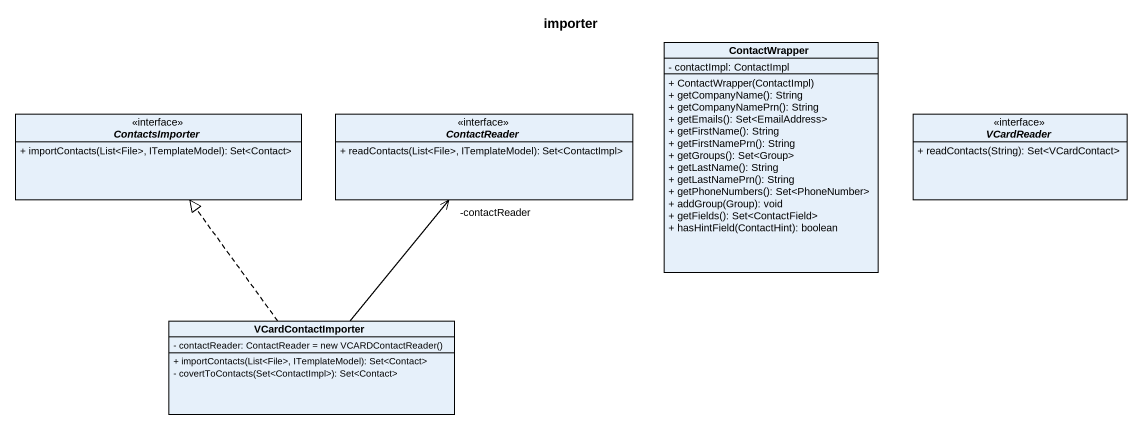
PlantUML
@startuml
title importer
hide circle
hide empty members
skinparam classAttributeIconSize 0
class ContactWrapper {
  - contactImpl: ContactImpl
  + ContactWrapper(ContactImpl)
  + getCompanyName(): String
  + getCompanyNamePrn(): String
  + getEmails(): Set<EmailAddress>
  + getFirstName(): String
  + getFirstNamePrn(): String
  + getGroups(): Set<Group>
  + getLastName(): String
  + getLastNamePrn(): String
  + getPhoneNumbers(): Set<PhoneNumber>
  + addGroup(Group): void
  + getFields(): Set<ContactField>
  + hasHintField(ContactHint): boolean
}
interface ContactsImporter <<interface>> {
  + importContacts(List<File>, ITemplateModel): Set<Contact>
}
interface ContactReader <<interface>> {
  + readContacts(List<File>, ITemplateModel): Set<ContactImpl>
}
interface VCardReader <<interface>> {
  + readContacts(String): Set<VCardContact>
}
class VCardContactImporter {
  {field} - contactReader: ContactReader = new VCARDContactReader()
  + importContacts(List<File>, ITemplateModel): Set<Contact>
  - covertToContacts(Set<ContactImpl>): Set<Contact>
}
VCardContactImporter .up.|> ContactsImporter
VCardContactImporter -up-> "-contactReader" ContactReader
@enduml
